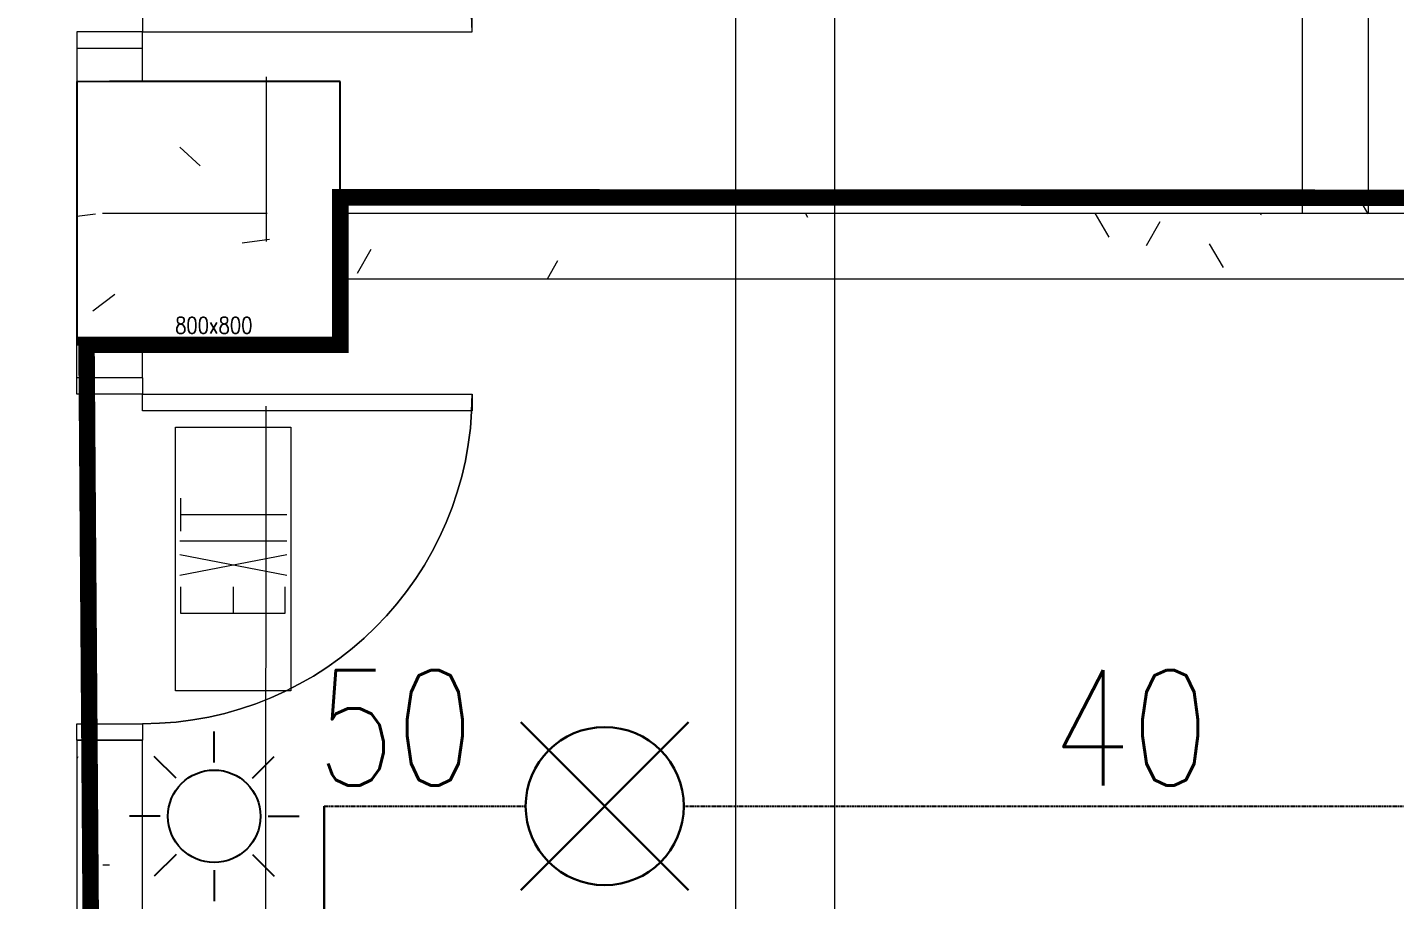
# Model space of a CAD drawing. Header units: millimetres. Extents: x -47219 to 440296, y -79832 to 7189.
# Drawn here: x 6132 to 10282, y -41309 to -38661 of the extents above; entities that cross this region are included whole.
import ezdxf

# ---------------------------------------------------------------- set-up
doc = ezdxf.new("R2010")
doc.units = ezdxf.units.MM
doc.linetypes.add('BLK_2 - 3RD STOREY  LOWER ROOF PLAN-archi clean_25 SEPT 2024$0$IDA - Grid Line', pattern=[3500, 2000, -500, 500, -500])
doc.linetypes.add('HIDDEN2', pattern=[4.7625, 3.175, -1.5875])
for name, color, linetype, lineweight in [('BLK_2 - 3RD STOREY  LOWER ROOF PLAN-archi clean_25 SEPT 2024$0$1599_DB_A_BLK2_HQ_R21-3RD STOREY 230517$0$A-_DETA----_ED-1', 8, 'Continuous', 9), ('BLK_2 - 3RD STOREY  LOWER ROOF PLAN-archi clean_25 SEPT 2024$0$1599_DB_A_BLK2_HQ_R21-3RD STOREY 230517$0$A-_WALL----_H-2', 8, 'Continuous', 9), ('BLK_2 - 3RD STOREY  LOWER ROOF PLAN-archi clean_25 SEPT 2024$0$1599_DB_A_BLK2_HQ_R21-3RD STOREY 230517$0$E-_LIGT----_E', 8, 'Continuous', 9), ('BLK_2 - 3RD STOREY  LOWER ROOF PLAN-archi clean_25 SEPT 2024$0$1599_DB_A_BLK2_HQ_R21-3RD STOREY 230517$0$S-_COLN----_E', 8, 'Continuous', 9), ('BLK_2 - 3RD STOREY  LOWER ROOF PLAN-archi clean_25 SEPT 2024$0$A-_DETA----_ED-1', 8, 'Continuous', 9), ('BLK_2 - 3RD STOREY  LOWER ROOF PLAN-archi clean_25 SEPT 2024$0$A-_DOOR----_E', 8, 'Continuous', 9), ('BLK_2 - 3RD STOREY  LOWER ROOF PLAN-archi clean_25 SEPT 2024$0$A-_WALL----_E', 8, 'Continuous', 9), ('BLK_2 - 3RD STOREY  LOWER ROOF PLAN-archi clean_25 SEPT 2024$0$A-_WALLPRTN_E', 8, 'Continuous', 9), ('BLK_2 - 3RD STOREY  LOWER ROOF PLAN-archi clean_25 SEPT 2024$0$A-_WALLPRTN_E-1', 8, 'Continuous', 18), ('BLK_2 - 3RD STOREY  LOWER ROOF PLAN-archi clean_25 SEPT 2024$0$E-_LIGT----_E', 8, 'Continuous', 9), ('BLK_2 - 3RD STOREY  LOWER ROOF PLAN-archi clean_25 SEPT 2024$0$S-_ANOTGRID_E-1', 8, 'BLK_2 - 3RD STOREY  LOWER ROOF PLAN-archi clean_25 SEPT 2024$0$IDA - Grid Line', 9), ('BLK_2 - 3RD STOREY  LOWER ROOF PLAN-archi clean_25 SEPT 2024$0$S-_COLN----_E', 8, 'Continuous', 9), ('BLK_2 - 3RD STOREY  LOWER ROOF PLAN-archi clean_25 SEPT 2024$0$S-_COLN----_E-1', 8, 'Continuous', 9), ('BLK_2 - 3RD STOREY  LOWER ROOF PLAN-archi clean_25 SEPT 2024$0$S-_COLN----_E-2', 8, 'Continuous', 25), ('M-_SPRKPIEX_E-', 1, 'Continuous', 30), ('NW_BEAM AND COLUMN', 134, 'Continuous', 5), ('S-_LINE----_N-', 140, 'Continuous', 18), ('S-TEXT', 140, 'Continuous', 18)]:
    doc.layers.add(name, color=color, linetype=linetype, lineweight=lineweight)
for name, color, linetype in [('M-_FIRESPRK_T-', 7, 'Continuous'), ('M-_SPRKBEAM_E-', 12, 'HIDDEN2'), ('M-FIRE----_E-', 12, 'Continuous')]:
    doc.layers.add(name, color=color, linetype=linetype)
doc.styles.add('RomanS_3', font='romans__.ttf', dxfattribs={"width": 0.8, "height": 50})
doc.styles.add('Simplex', font='SIMPLEX.shx', dxfattribs={"width": 0.8, "height": 2.5})
pattern_1 = [(0, (-131307.08, -42727.71), (1016, 254), [83.82, -678.18, 83.82, -678.18, -4064]), (0, (-131307.08, -42727.71), (1016, 254), [-1524, 83.82, -1440.18, 83.82, -678.18, -1778]), (0, (-131307.08, -42727.71), (1016, 254), [-3810, 83.82, -424.18, 83.82, -1186.18]), (120, (-130926.08, -42600.71), (-727.9705, 752.8818), [83.82, -678.18, 83.82, -678.18, -4064]), (120, (-130926.08, -42600.71), (-727.9705, 752.8818), [-1524, 83.82, -1440.18, 83.82, -678.18, -1778]), (120, (-130926.08, -42600.71), (-727.9705, 752.8818), [-3810, 83.82, -424.18, 83.82, -1186.18]), (240, (-130799.08, -42092.71), (-288.0295, -1006.8818), [83.82, -678.18, 83.82, -678.18, -4064]), (240, (-130799.08, -42092.71), (-288.0295, -1006.8818), [-1524, 83.82, -1440.18, 83.82, -678.18, -1778]), (240, (-130799.08, -42092.71), (-288.0295, -1006.8818), [-3810, 83.82, -424.18, 83.82, -1186.18])]

# ---------------------------------------------------------------- blocks, each defined once
blk = doc.blocks.new('3rd Structure')
at = {"layer": 'NW_BEAM AND COLUMN', "color": 8}
for p, q in [((-20150, -50650), (-20150, -28550)), ((-19850, -30950), (-19850, -50650)), ((-22150, -42800), (-21350, -42800)), ((-22150, -43600), (-22150, -42800)), ((-21350, -42800), (-21350, -43600)), ((-21350, -43600), (-22150, -43600))]:
    blk.add_line(p, q, dxfattribs=at)
at = {"layer": 'S-TEXT', "color": 8, "insert": (-21851.4, -43515.6), "char_height": 50, "width": 313.287, "attachment_point": 1, "line_spacing_factor": 0.983083, "style": 'RomanS_3'}
blk.add_mtext('800x800', dxfattribs=at)
blk = doc.blocks.new('Under B spk')
for p, q in [((318.2, -318.2), (-318.2, 318.2)), ((318.2, 318.2), (-318.2, -318.2))]:
    blk.add_line(p, q)
blk.add_circle((0, 0), 300)
blk = doc.blocks.new('*U13')
at = {"layer": 'M-FIRE----_E-'}
blk.add_line((-33.1, -33.1), (33.1, 33.1), dxfattribs=at)
blk = doc.blocks.new('*U12')
at = {"layer": 'M-FIRE----_E-', "color": 0, "linetype": 'ByBlock', "lineweight": -2, "transparency": 16777216}
for p, rotation in [((31604, 13668.6), 45), ((31455.1, 13606.9), 90), ((31393.4, 13458), 135), ((31814.6, 13458), 315.0000000000001), ((31455.1, 13309.1), 180), ((31752.9, 13309.1), 270), ((31604, 13247.4), 225.0000000000001)]:
    blk.add_blockref('*U13', p, dxfattribs=dict(at, rotation=rotation))
blk.add_blockref('*U13', (31752.9, 13606.9), dxfattribs=at)
blk = doc.blocks.new('Strobe Light')
at = {"layer": 'M-FIRE----_E-'}
blk.add_circle((0, 0), 140.4, dxfattribs=at)
blk.add_blockref('*U12', (-31604, -13458), dxfattribs=at)
blk = doc.blocks.new('BLK_2 - 3RD STOREY  LOWER ROOF PLAN-archi clean_25 SEPT 2024$0$1599_DB_A_BLK2_HQ_R21-3RD STOREY 230517$0$IDA - Exit Sign - IDA - Exit Sign - One Side-2587573-LINKVIEW_BLK2_3RD STOREY')
at = {"layer": 'BLK_2 - 3RD STOREY  LOWER ROOF PLAN-archi clean_25 SEPT 2024$0$1599_DB_A_BLK2_HQ_R21-3RD STOREY 230517$0$A-_DETA----_ED-1'}
for p, q in [((-163.9, -115.1), (-163.9, -432.5)), ((-83.9, -115.1), (-163.9, -115.1)), ((-48.9, -112.8), (14, -437.8)), ((14, -112.8), (-48.9, -437.8)), ((55.1, -112.8), (55.1, -437.8)), ((185.1, -115.3), (85.1, -115.3)), ((135.1, -115.3), (135.1, -437.8)), ((-83.9, -275), (-163.9, -275)), ((-163.9, -432.5), (-83.9, -432.5))]:
    blk.add_line(p, q, dxfattribs=at)
at = {"layer": 'BLK_2 - 3RD STOREY  LOWER ROOF PLAN-archi clean_25 SEPT 2024$0$1599_DB_A_BLK2_HQ_R21-3RD STOREY 230517$0$E-_LIGT----_E'}
for p, q in [((-400, -450), (-400, -100)), ((-400, -100), (400, -100)), ((400, -100), (400, -450)), ((400, -450), (-400, -450))]:
    blk.add_line(p, q, dxfattribs=at)
blk = doc.blocks.new('BLK_2 - 3RD STOREY  LOWER ROOF PLAN-archi clean_25 SEPT 2024$0$IDA - Exit Sign - IDA - Exit Sign - One Side-2587573-BLK 2 3RD STOREY PLAN')
at = {"layer": 'BLK_2 - 3RD STOREY  LOWER ROOF PLAN-archi clean_25 SEPT 2024$0$A-_DETA----_ED-1'}
for p, q in [((-163.9, -115.1), (-163.9, -432.5)), ((-83.9, -115.1), (-163.9, -115.1)), ((-48.9, -112.8), (14, -437.8)), ((14, -112.8), (-48.9, -437.8)), ((55.1, -112.8), (55.1, -437.8)), ((185.1, -115.3), (85.1, -115.3)), ((135.1, -115.3), (135.1, -437.8)), ((-83.9, -275), (-163.9, -275)), ((-163.9, -432.5), (-83.9, -432.5))]:
    blk.add_line(p, q, dxfattribs=at)
at = {"layer": 'BLK_2 - 3RD STOREY  LOWER ROOF PLAN-archi clean_25 SEPT 2024$0$E-_LIGT----_E'}
for p, q in [((-400, -450), (-400, -100)), ((-400, -100), (400, -100)), ((400, -100), (400, -450)), ((400, -450), (-400, -450))]:
    blk.add_line(p, q, dxfattribs=at)
blk = doc.blocks.new('BLK_2 - 3RD STOREY  LOWER ROOF PLAN-archi clean_25 SEPT 2024$0$IDA - F - Single - Swing - 1100L X 2200H - B2-TD01-4055580-BLK2-3RD STOREY WALL SETTING OUT')
at = {"layer": 'BLK_2 - 3RD STOREY  LOWER ROOF PLAN-archi clean_25 SEPT 2024$0$A-_DOOR----_E'}
for p, q in [((500, 1100), (450, 1100)), ((450, 1100), (450, 100)), ((500, 100), (500, 1100)), ((-500, 100), (-550, 100)), ((-500, -100), (-500, 100)), ((450, 100), (500, 100)), ((550, 100), (500, 100)), ((500, 100), (500, -100)), ((-550, -100), (-500, -100)), ((500, -100), (550, -100))]:
    blk.add_line(p, q, dxfattribs=at)
blk.add_arc((500, 100), 1000, 90, 180, dxfattribs=at)
blk = doc.blocks.new('BLK_2 - 3RD STOREY  LOWER ROOF PLAN-archi clean_25 SEPT 2024$0$sdfsdf')
at = {"layer": 'BLK_2 - 3RD STOREY  LOWER ROOF PLAN-archi clean_25 SEPT 2024$0$1599_DB_A_BLK2_HQ_R21-3RD STOREY 230517$0$S-_COLN----_E', "extrusion": (0, 0, -1)}
h = blk.add_hatch(dxfattribs=at)
h.set_pattern_fill('FP_2', color=256, angle=180, style=0, pattern_type=2)
h.set_pattern_definition([(180, (138382.08, -121460.2), (-1016, -254), [83.82, -678.18, 83.82, -678.18, -4064]), (180, (138382.08, -121460.2), (-1016, -254), [-1524, 83.82, -1440.18, 83.82, -678.18, -1778]), (180, (138382.08, -121460.2), (-1016, -254), [-3810, 83.82, -424.18, 83.82, -1186.18]), (300, (138001.08, -121587.2), (727.9705, -752.8818), [83.82, -678.18, 83.82, -678.18, -4064]), (300, (138001.08, -121587.2), (727.9705, -752.8818), [-1524, 83.82, -1440.18, 83.82, -678.18, -1778]), (300, (138001.08, -121587.2), (727.9705, -752.8818), [-3810, 83.82, -424.18, 83.82, -1186.18]), (60, (137874.08, -122095.2), (288.0295, 1006.8818), [83.82, -678.18, 83.82, -678.18, -4064]), (60, (137874.08, -122095.2), (288.0295, 1006.8818), [-1524, 83.82, -1440.18, 83.82, -678.18, -1778]), (60, (137874.08, -122095.2), (288.0295, 1006.8818), [-3810, 83.82, -424.18, 83.82, -1186.18])])
h.paths.add_polyline_path([(121116.4, -78377.6), (121116.4, -82135.6), (121316.4, -82135.6), (121316.4, -78377.6)])
at = {"layer": 'BLK_2 - 3RD STOREY  LOWER ROOF PLAN-archi clean_25 SEPT 2024$0$1599_DB_A_BLK2_HQ_R21-3RD STOREY 230517$0$S-_COLN----_E'}
h = blk.add_hatch(dxfattribs=at)
h.set_pattern_fill('FP_1', color=256, style=0, pattern_type=2)
h.set_pattern_definition([(50, (-131307.1, -42727.7), (1821.84, -159.39), [190.5, -2095.5]), (355, (-131307, -42727.7), (-352.43, 1910.57), [152.4, -1676.4]), (100.451, (-131155.3, -42741), (1469.43, 1751.166), [161.9, -1780.9]), (46.184, (-131307, -42219.7), (2710.79, -420.43), [285.75, -3143.25]), (96.636, (-131081.2, -42254.7), (2374.03, 2474.28), [242.85, -2671.35]), (351.184, (-131307, -42219.7), (2374.05, 2474.25), [228.6, -2514.6]), (21, (-131053.1, -42346.7), (1516.143, -1022.65), [190.5, -2095.5]), (326, (-131053, -42346.7), (618.02, 1841.88), [152.4, -1676.4]), (71.451, (-130926.7, -42432), (2134.17, 819.21), [161.9, -1780.9]), (37.5, (-131307.1, -42727.7), (30.886, 845.55), [83.82, -1572.26, 83.82, -1617.98, -1682.75]), (37.5, (-131307.1, -42727.7), (30.886, 845.55), [-3357.88, 83.82, -1598.93]), (7.5, (-131307.1, -42727.7), (668.197, 1001.806), [83.82, -886.46, 83.82, -1534.16, -641.35]), (7.5, (-131307.1, -42727.7), (668.197, 1001.806), [-2588.26, 83.82, -557.53]), (327.5, (-131873.5, -42727.7), (1355.909, -57.29), [83.82, -551.18, 83.82, -1897.38, -2628.9]), (327.5, (-131873.5, -42727.7), (1355.909, -57.29), [-2616.2, 83.82, -2545.08]), (317.5, (-132127.5, -42727.7), (1481.293, 254.266), [83.82, -741.68, 83.82, -1231.9, -1866.9]), (317.5, (-132127.5, -42727.7), (1481.293, 254.266), [-2141.22, 83.82, -1783.08])])
h.paths.add_polyline_path([(-124236.4, -82352.4), (-124236.4, -81552.4), (-125036.4, -81552.4), (-125036.4, -82352.4), (-124936.4, -82352.4)], flags=0)
h = blk.add_hatch(dxfattribs=at)
h.set_pattern_fill('FP_2', color=256, style=0, pattern_type=2)
h.set_pattern_definition([(0, (-131307.08, -42727.71), (1016, 254), [83.82, -678.18, 83.82, -678.18, -4064]), (0, (-131307.08, -42727.71), (1016, 254), [-1524, 83.82, -1440.18, 83.82, -678.18, -1778]), (0, (-131307.08, -42727.71), (1016, 254), [-3810, 83.82, -424.18, 83.82, -1186.18]), (120, (-130926.08, -42600.71), (-727.9705, 752.8818), [83.82, -678.18, 83.82, -678.18, -4064]), (120, (-130926.08, -42600.71), (-727.9705, 752.8818), [-1524, 83.82, -1440.18, 83.82, -678.18, -1778]), (120, (-130926.08, -42600.71), (-727.9705, 752.8818), [-3810, 83.82, -424.18, 83.82, -1186.18]), (240, (-130799.08, -42092.71), (-288.0295, -1006.8818), [83.82, -678.18, 83.82, -678.18, -4064]), (240, (-130799.08, -42092.71), (-288.0295, -1006.8818), [-1524, 83.82, -1440.18, 83.82, -678.18, -1778]), (240, (-130799.08, -42092.71), (-288.0295, -1006.8818), [-3810, 83.82, -424.18, 83.82, -1186.18])])
h.paths.add_polyline_path([(-124236.4, -82152.4), (-110636.4, -82152.4), (-110636.4, -81952.4), (-124236.4, -81952.4)])
at = {"layer": 'BLK_2 - 3RD STOREY  LOWER ROOF PLAN-archi clean_25 SEPT 2024$0$S-_COLN----_E-1'}
h = blk.add_hatch(dxfattribs=at)
h.set_pattern_fill('FP_1', color=256, style=0, pattern_type=2)
h.set_pattern_definition([(50, (5e-10, 1e-10), (1821.841, -159.39), [190.5, -2095.5]), (355, (5e-10, 1e-10), (-352.428, 1910.567), [152.4, -1676.4]), (100.451, (151.8, -13.3), (1469.426, 1751.166), [161.9, -1780.9]), (46.184, (5e-10, 508), (2710.79, -420.428), [285.75, -3143.25]), (96.636, (226, 473), (2374.026, 2474.276), [242.85, -2671.35]), (351.184, (5e-10, 508), (2374.05, 2474.25), [228.6, -2514.6]), (21, (254, 381), (1516.143, -1022.652), [190.5, -2095.5]), (326, (254, 381), (618.02, 1841.88), [152.4, -1676.4]), (71.451, (380.3, 295.8), (2134.171, 819.212), [161.9, -1780.9]), (37.5, (5e-10, 1e-10), (30.886, 845.5504), [83.82, -1572.26, 83.82, -1617.98, -1682.75]), (37.5, (5e-10, 1e-10), (30.886, 845.5504), [-3357.88, 83.82, -1598.93]), (7.5, (5e-10, 1e-10), (668.1966, 1001.806), [83.82, -886.46, 83.82, -1534.16, -641.35]), (7.5, (5e-10, 1e-10), (668.1966, 1001.806), [-2588.26, 83.82, -557.53]), (327.5, (-566.4, 1e-10), (1355.9093, -57.2896), [83.82, -551.18, 83.82, -1897.38, -2628.9]), (327.5, (-566.4, 1e-10), (1355.9093, -57.2896), [-2616.2, 83.82, -2545.08]), (317.5, (-820.4, 1e-10), (1481.293, 254.266), [83.82, -741.68, 83.82, -1231.9, -1866.9]), (317.5, (-820.4, 1e-10), (1481.293, 254.266), [-2141.22, 83.82, -1783.08])])
h.paths.add_polyline_path([(-124236.4, -82352.4), (-124236.4, -81552.4), (-125036.4, -81552.4), (-125036.4, -82352.4), (-124936.4, -82352.4)])
at = {"layer": 'BLK_2 - 3RD STOREY  LOWER ROOF PLAN-archi clean_25 SEPT 2024$0$1599_DB_A_BLK2_HQ_R21-3RD STOREY 230517$0$S-_COLN----_E'}
for p, q in [((-121316.4, -81952.4), (-121316.4, -78377.6)), ((-121116.4, -78577.6), (-121116.4, -81952.4)), ((-125036.4, -81552.4), (-125036.4, -82352.4)), ((-125036.4, -81552.4), (-124936.4, -81552.4)), ((-124236.4, -81552.4), (-124936.4, -81552.4)), ((-124236.4, -82352.4), (-124236.4, -81552.4)), ((-124236.4, -81952.4), (-124236.4, -82052.4)), ((-124236.4, -81952.4), (-110636.4, -81952.4)), ((-114026, -82152.4), (-124236.4, -82152.4)), ((-124936.4, -82352.4), (-125036.4, -82352.4)), ((-125036.4, -82352.4), (-124936.4, -82352.4)), ((-124936.4, -82352.4), (-124236.4, -82352.4))]:
    blk.add_line(p, q, dxfattribs=at)
at = {"layer": 'BLK_2 - 3RD STOREY  LOWER ROOF PLAN-archi clean_25 SEPT 2024$0$A-_WALLPRTN_E'}
for p, q in [((-125036.4, -81452.4), (-125036.4, -81552.4)), ((-124836.4, -81452.4), (-125036.4, -81452.4)), ((-124836.4, -81552.4), (-124836.4, -81452.4)), ((-125036.4, -81552.4), (-124986.4, -81552.4)), ((-124986.4, -81552.4), (-124936.4, -81552.4)), ((-124986.4, -82352.4), (-125036.4, -82352.4)), ((-124936.4, -82352.4), (-124986.4, -82352.4))]:
    blk.add_line(p, q, dxfattribs=at)
at = {"layer": 'BLK_2 - 3RD STOREY  LOWER ROOF PLAN-archi clean_25 SEPT 2024$0$A-_WALLPRTN_E-1'}
for p, q in [((-125036.4, -81552.4), (-124936.4, -81552.4)), ((-124236.4, -81952.4), (-124236.4, -82052.4))]:
    blk.add_line(p, q, dxfattribs=at)
at = {"layer": 'BLK_2 - 3RD STOREY  LOWER ROOF PLAN-archi clean_25 SEPT 2024$0$S-_COLN----_E'}
for p, q in [((-124936.4, -81552.4), (-125036.4, -81552.4)), ((-125036.4, -82352.4), (-124936.4, -82352.4))]:
    blk.add_line(p, q, dxfattribs=at)
at = {"layer": 'BLK_2 - 3RD STOREY  LOWER ROOF PLAN-archi clean_25 SEPT 2024$0$S-_COLN----_E-2'}
for p, q in [((-125036.4, -81552.4), (-125036.4, -82352.4)), ((-124236.4, -81552.4), (-124936.4, -81552.4)), ((-124236.4, -82352.4), (-124236.4, -81552.4)), ((-124936.4, -82352.4), (-124236.4, -82352.4))]:
    blk.add_line(p, q, dxfattribs=at)
at = {"layer": 'BLK_2 - 3RD STOREY  LOWER ROOF PLAN-archi clean_25 SEPT 2024$0$A-_DOOR----_E', "rotation": 270}
blk.add_blockref('BLK_2 - 3RD STOREY  LOWER ROOF PLAN-archi clean_25 SEPT 2024$0$IDA - F - Single - Swing - 1100L X 2200H - B2-TD01-4055580-BLK2-3RD STOREY WALL SETTING OUT', (-124936.4, -80902.4), dxfattribs=at)
blk = doc.blocks.new('BLK_2 - 3RD STOREY  LOWER ROOF PLAN-archi clean_25 SEPT 2024')
at = {"layer": 'BLK_2 - 3RD STOREY  LOWER ROOF PLAN-archi clean_25 SEPT 2024$0$1599_DB_A_BLK2_HQ_R21-3RD STOREY 230517$0$A-_WALL----_H-2'}
h = blk.add_hatch(dxfattribs=at)
h.set_pattern_fill('FP_2', color=256, style=0, pattern_type=2)
h.set_pattern_definition(pattern_1)
h.paths.add_polyline_path([(-124986.4, -81552.4), (-124936.4, -81552.4), (-124936.4, -81452.4), (-125036.4, -81452.4), (-125036.4, -81552.4)], flags=0)
h = blk.add_hatch(dxfattribs=at)
h.set_pattern_fill('FP_2', color=256, style=0, pattern_type=2)
h.set_pattern_definition(pattern_1)
h.paths.add_polyline_path([(-125036.4, -82452.4), (-124936.4, -82452.4), (-124936.4, -82352.4), (-125036.4, -82352.4)], flags=0)
at = {"layer": 'BLK_2 - 3RD STOREY  LOWER ROOF PLAN-archi clean_25 SEPT 2024$0$A-_WALL----_E'}
h = blk.add_hatch(dxfattribs=at)
h.set_pattern_fill('FP_2', color=256, style=0, pattern_type=2)
h.set_pattern_definition(pattern_1)
h.paths.add_polyline_path([(-124986.4, -88602.4), (-124936.4, -88602.4), (-124936.4, -83552.4), (-125036.4, -83552.4), (-125036.4, -88602.4)], flags=0)
for p, q in [((-125036.4, -82452.4), (-125036.4, -82352.4)), ((-124836.4, -82452.4), (-124836.4, -82352.4)), ((-124836.4, -82452.4), (-125036.4, -82452.4)), ((-125036.4, -83502.4), (-124836.4, -83502.4)), ((-125036.4, -83552.4), (-125036.4, -83502.4)), ((-124836.4, -83502.4), (-124836.4, -83552.4)), ((-124836.4, -83552.4), (-125036.4, -83552.4)), ((-125036.4, -83552.4), (-125036.4, -88602.4)), ((-125036.4, -83552.4), (-125036.4, -88602.4)), ((-124936.4, -83552.4), (-125036.4, -83552.4)), ((-124936.4, -83552.4), (-125036.4, -83552.4)), ((-125036.4, -83552.4), (-124836.4, -83552.4)), ((-124836.4, -88602.4), (-124836.4, -83552.4)), ((-124836.4, -88602.4), (-124836.4, -83552.4))]:
    blk.add_line(p, q, dxfattribs=at)
at = {"layer": 'BLK_2 - 3RD STOREY  LOWER ROOF PLAN-archi clean_25 SEPT 2024$0$A-_WALL----_E', "const_width": 50}
blk.add_lwpolyline([(-117536.4, -89198.5), (-117536.4, -88902.4), (-117036.4, -88902.4), (-117036.4, -89277.4), (-110636.4, -89277.4), (-110636.4, -88602.4), (-109961.4, -88602.4), (-109961.4, -82352.4), (-110636.4, -82352.4), (-110636.4, -81919.7), (-117370.4, -81907.4), (-124236.4, -81904.2), (-124236.4, -82352.4), (-125006.6, -82352.4), (-124960.6, -88602.4), (-124236.4, -88602.4), (-124236.4, -89195.3), (-117536.4, -89198.5)], dxfattribs=at)
at = {"layer": 'BLK_2 - 3RD STOREY  LOWER ROOF PLAN-archi clean_25 SEPT 2024$0$A-_WALL----_E'}
blk.add_arc((-124836.4, -82502.4), 1000, 270, 0, dxfattribs=at)
at = {"layer": 'BLK_2 - 3RD STOREY  LOWER ROOF PLAN-archi clean_25 SEPT 2024$0$S-_ANOTGRID_E-1'}
for p, q in [((-124434.4, -37038.2), (-124486.4, -122559.3)), ((-141458.5, -81952.4), (-96554.5, -81952.4))]:
    blk.add_line(p, q, dxfattribs=at)
at = {"layer": 'BLK_2 - 3RD STOREY  LOWER ROOF PLAN-archi clean_25 SEPT 2024$0$A-_WALL----_E'}
blk.add_blockref('BLK_2 - 3RD STOREY  LOWER ROOF PLAN-archi clean_25 SEPT 2024$0$sdfsdf', (0, 0), dxfattribs=at)
at = {"layer": 'BLK_2 - 3RD STOREY  LOWER ROOF PLAN-archi clean_25 SEPT 2024$0$A-_WALL----_E', "xscale": -1, "rotation": 270.0000000001417}
blk.add_blockref('BLK_2 - 3RD STOREY  LOWER ROOF PLAN-archi clean_25 SEPT 2024$0$IDA - F - Single - Swing - 1100L X 2200H - B2-TD01-4055580-BLK2-3RD STOREY WALL SETTING OUT', (-124936.4, -83002.4), dxfattribs=at)
at = {"layer": 'BLK_2 - 3RD STOREY  LOWER ROOF PLAN-archi clean_25 SEPT 2024$0$A-_WALL----_E', "rotation": 90}
for name in ['BLK_2 - 3RD STOREY  LOWER ROOF PLAN-archi clean_25 SEPT 2024$0$1599_DB_A_BLK2_HQ_R21-3RD STOREY 230517$0$IDA - Exit Sign - IDA - Exit Sign - One Side-2587573-LINKVIEW_BLK2_3RD STOREY', 'BLK_2 - 3RD STOREY  LOWER ROOF PLAN-archi clean_25 SEPT 2024$0$IDA - Exit Sign - IDA - Exit Sign - One Side-2587573-BLK 2 3RD STOREY PLAN']:
    blk.add_blockref(name, (-124836.4, -83002.4), dxfattribs=at)

msp = doc.modelspace()

# ---------------------------------------------------------------- linework, layer by layer
at = {"layer": 'M-_SPRKBEAM_E-'}
for p, q in [((7032.9, -41024.9), (7644.7, -41024.9)), ((8124.7, -41024.9), (10644.7, -41024.9))]:
    msp.add_line(p, q, dxfattribs=at)
at = {"layer": 'M-_SPRKPIEX_E-'}
msp.add_line((7032.9, -41024.9), (7032.9, -44824.9), dxfattribs=at)

# ---------------------------------------------------------------- block references
msp.add_blockref('BLK_2 - 3RD STOREY  LOWER ROOF PLAN-archi clean_25 SEPT 2024', (131318.5, 42727.7), dxfattribs=at)
at = {"layer": 'M-_SPRKPIEX_E-', "xscale": 0.8, "yscale": 0.8, "zscale": 0.8}
msp.add_blockref('Under B spk', (7884.7, -41024.9), dxfattribs=at)
at = {"layer": 'M-FIRE----_E-', "rotation": 180}
msp.add_blockref('Strobe Light', (6699.4, -41055.7), dxfattribs=at)
at = {"layer": 'S-_LINE----_N-'}
msp.add_blockref('3rd Structure', (28432.1, 3975.3), dxfattribs=at)

# ---------------------------------------------------------------- texts
at = {"layer": 'M-_FIRESPRK_T-', "style": 'Simplex', "width": 0.8}
for s, p in [('50', (7009, -40961.7)), ('40', (9241.2, -40961.7))]:
    msp.add_text(s, height=350, dxfattribs=at).set_placement(p)

doc.saveas('drawing.dxf')
